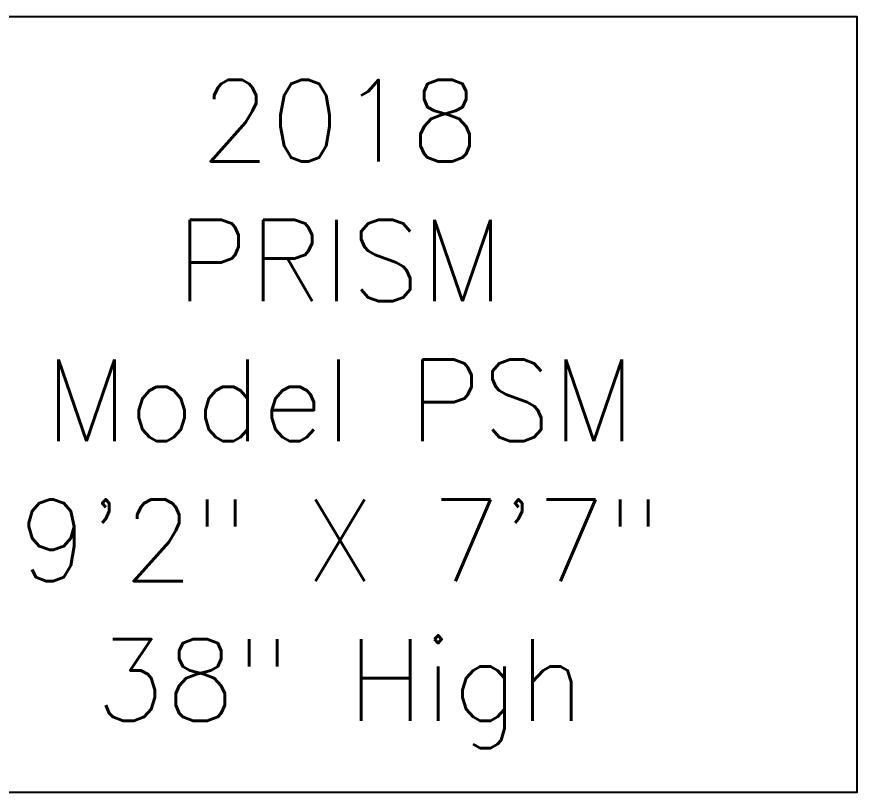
# Model space of a CAD drawing. Extents: x 398 to 509, y 623 to 780.
# Drawn here: x 437.24 to 478.41, y 741.52 to 779.54 of the extents above; entities that cross this region are included whole.
import ezdxf
from ezdxf.enums import TextEntityAlignment as Align

# ---------------------------------------------------------------- set-up
doc = ezdxf.new("R2010")
doc.units = 0
doc.header["$MEASUREMENT"] = 0
doc.layers.add('DIM', color=3, linetype='Continuous')
doc.styles.add('SIMPLEX', font='simplex')

msp = doc.modelspace()

# ---------------------------------------------------------------- linework, layer by layer
at = {"layer": 'DIM', "color": 4}
msp.add_lwpolyline([(427.744, 741.517), (478.41, 741.517), (478.41, 779.541), (427.744, 779.541)], close=True, dxfattribs=at)

# ---------------------------------------------------------------- texts
at = {"layer": 'DIM', "style": 'SIMPLEX'}
for s, p in [('2018', (453.077, 772.446)), ('PRISM', (453.077, 765.589)), ('Model PSM', (453.077, 758.732)), ('9\'2" X 7\'7"', (453.077, 751.874)), ('38" High', (453.077, 745.017))]:
    msp.add_text(s, height=4, dxfattribs=at).set_placement(p, align=Align.CENTER)

doc.saveas('drawing.dxf')
